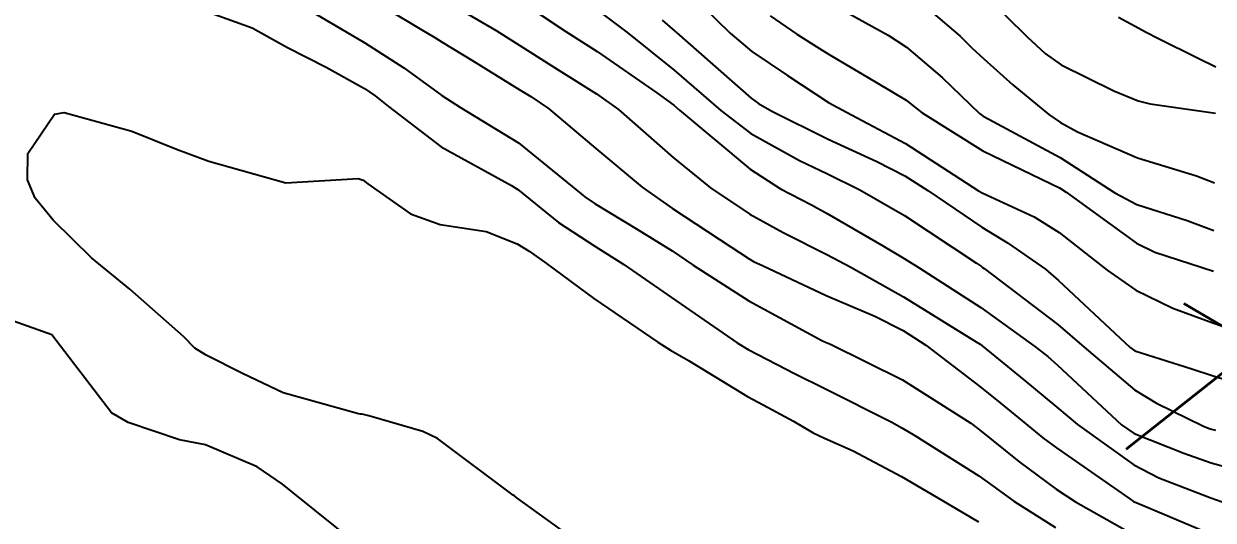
# Model space of a CAD drawing. Header units: metres. Extents: x 298520 to 308411, y 7433745 to 7450750.
# Drawn here: x 302986.83 to 303017.58, y 7440802.47 to 7440815.3 of the extents above; entities that cross this region are included whole.
import ezdxf
from ezdxf.enums import TextEntityAlignment as Align

# ---------------------------------------------------------------- set-up
doc = ezdxf.new("R2010")
doc.units = ezdxf.units.M
doc.header["$LTSCALE"] = 10
for name, color, linetype in [('Cotas', 45, 'Continuous'), ('Curvas de Nivel 1m', 11, 'Continuous'), ('Curvas de Nivel 5m', 15, 'Continuous')]:
    doc.layers.add(name, color=color, linetype=linetype)
doc.styles.add('Style-STANDARD', font='STANDARD.shx')

msp = doc.modelspace()

# ---------------------------------------------------------------- linework, layer by layer
at = {"layer": 'Curvas de Nivel 1m', "flags": 128}
for points, elevation in [([(303003.667, 7440816.457), (303005.087, 7440815.056), (303005.648, 7440814.588), (303006.568, 7440813.962), (303007.635, 7440813.27), (303008.095, 7440813.015), (303009.621, 7440812.206), (303011.507, 7440810.981), (303011.602, 7440810.928), (303012.945, 7440810.309), (303013.593, 7440809.909), (303014.833, 7440808.937), (303015.575, 7440808.416), (303016.53, 7440807.954), (303017.563, 7440807.571), (303019.553, 7440806.88)], 758), ([(303011.664, 7440816.054), (303012.769, 7440814.959), (303013.228, 7440814.536), (303013.646, 7440814.237), (303015.004, 7440813.571), (303015.637, 7440813.309), (303015.943, 7440813.232), (303017.634, 7440812.992)], 754), ([(302993.661, 7440815.979), (302995.022, 7440815.176), (302995.649, 7440814.807), (302996.651, 7440814.162), (302997.636, 7440813.446), (302998.122, 7440813.135), (302999.62, 7440812.226), (303001.005, 7440811.099), (303001.334, 7440810.827), (303001.598, 7440810.648), (303002.67, 7440810.001), (303003.587, 7440809.432), (303004.137, 7440809.064), (303005.569, 7440808.137), (303007.462, 7440807.114), (303007.554, 7440807.07), (303007.68, 7440807.019), (303009.544, 7440806.098), (303011.312, 7440804.982), (303011.531, 7440804.811), (303012.548, 7440803.99), (303013.516, 7440803.273), (303014.017, 7440802.945), (303015.501, 7440802.114)], 764), ([(302996.195, 7440815.699), (302997.118, 7440815.148), (302997.457, 7440814.949), (302997.65, 7440814.825), (302998.413, 7440814.364), (302999.638, 7440813.604), (302999.938, 7440813.418), (303000.393, 7440813.109), (303001.618, 7440812.079), (303002.812, 7440811.078), (303003.597, 7440810.526), (303005.109, 7440809.533), (303005.585, 7440809.225), (303005.697, 7440809.161), (303005.939, 7440809.045), (303007.572, 7440808.282), (303008.827, 7440807.744), (303009.559, 7440807.373), (303010.147, 7440806.994), (303011.542, 7440805.931), (303012.072, 7440805.506), (303012.734, 7440804.962), (303013.175, 7440804.601), (303013.527, 7440804.339), (303015.418, 7440803.027), (303015.513, 7440802.959), (303015.533, 7440802.95), (303015.581, 7440802.929), (303017.501, 7440802.123)], 763), ([(302997.661, 7440815.939), (302999.041, 7440815.126), (302999.649, 7440814.739), (303000.647, 7440814.109), (303001.637, 7440813.494), (303002.204, 7440813.084), (303003.615, 7440811.848), (303004.584, 7440811.06), (303005.596, 7440810.381), (303006.458, 7440809.903), (303007.586, 7440809.339), (303008.212, 7440809.014), (303009.572, 7440808.242), (303011.452, 7440807.083), (303011.553, 7440807.017), (303011.605, 7440806.979), (303012.683, 7440806.102), (303013.537, 7440805.391), (303014.068, 7440804.945), (303015.523, 7440803.902), (303016.168, 7440803.569), (303017.514, 7440803.046), (303017.954, 7440802.896)], 762), ([(303007.661, 7440815.846), (303009.177, 7440815.005), (303009.65, 7440814.697), (303010.57, 7440813.914), (303011.532, 7440812.981), (303011.632, 7440812.909), (303011.772, 7440812.836), (303013.616, 7440811.849), (303015.033, 7440810.936), (303015.6, 7440810.627), (303016.906, 7440810.221), (303017.593, 7440809.957)], 756), ([(303000.123, 7440815.579), (303000.839, 7440815.102), (303001.338, 7440814.783), (303001.648, 7440814.582), (303003.194, 7440813.517), (303003.634, 7440813.194), (303003.781, 7440813.069), (303005.61, 7440811.54), (303006.388, 7440811.038), (303007.195, 7440810.623), (303007.597, 7440810.402), (303009.011, 7440809.583), (303009.585, 7440809.238), (303009.975, 7440808.996), (303011.568, 7440807.965), (303012.967, 7440806.959), (303013.297, 7440806.701), (303013.548, 7440806.477), (303015.203, 7440804.933), (303015.531, 7440804.714), (303016.815, 7440804.2), (303017.523, 7440803.952), (303018.809, 7440803.599)], 761), ([(303003.331, 7440815.398), (303003.653, 7440815.119), (303003.714, 7440815.069), (303005.636, 7440813.382), (303005.826, 7440813.238), (303006.165, 7440813.042), (303007.622, 7440812.315), (303008.882, 7440811.739), (303009.608, 7440811.371), (303010.199, 7440810.994), (303011.594, 7440810.047), (303012.257, 7440809.638), (303013.237, 7440808.955), (303013.579, 7440808.664), (303015.425, 7440806.931), (303015.552, 7440806.849), (303017.025, 7440806.385), (303017.546, 7440806.213), (303018.536, 7440805.897)], 759), ([(303006.125, 7440815.51), (303006.816, 7440815.033), (303007.33, 7440814.705), (303007.648, 7440814.507), (303008.868, 7440813.781), (303009.636, 7440813.326), (303009.821, 7440813.183), (303010.052, 7440812.996), (303011.618, 7440812.017), (303013.391, 7440811.168), (303013.605, 7440811.06), (303013.771, 7440810.948), (303015.59, 7440809.632), (303016.065, 7440809.4), (303017.583, 7440808.909)], 757), ([(303015.125, 7440815.469), (303015.656, 7440815.189), (303015.824, 7440815.096), (303016.16, 7440814.922), (303017.165, 7440814.424), (303017.646, 7440814.186)], 753), ([(303001.492, 7440801.672), (302999.58, 7440803.051), (302999.513, 7440803.098), (302999.483, 7440803.12), (302997.527, 7440804.579), (302997.147, 7440804.764), (302995.747, 7440805.167), (302995.575, 7440805.211), (302995.533, 7440805.211), (302995.487, 7440805.217), (302993.539, 7440805.766), (302992.485, 7440806.259), (302991.548, 7440806.735), (302991.252, 7440806.917), (302990.958, 7440807.219), (302989.571, 7440808.44), (302988.581, 7440809.25), (302987.593, 7440810.225), (302987.129, 7440810.798), (302986.929, 7440811.27), (302986.939, 7440811.944), (302987.629, 7440812.968), (302987.874, 7440813.012), (302989.622, 7440812.524), (302990.782, 7440812.056), (302991.611, 7440811.751), (302993.603, 7440811.19), (302995.474, 7440811.303), (302995.604, 7440811.255), (302995.723, 7440811.168), (302996.828, 7440810.385), (302997.593, 7440810.113), (302998.787, 7440809.932), (302999.588, 7440809.615), (302999.895, 7440809.424), (303000.339, 7440809.109), (303001.57, 7440808.201), (303003.216, 7440807.073), (303003.551, 7440806.87), (303004.011, 7440806.602), (303005.539, 7440805.665), (303005.943, 7440805.45), (303006.727, 7440805.032), (303007.232, 7440804.726), (303007.529, 7440804.588), (303008.272, 7440804.266), (303009.519, 7440803.601), (303010.562, 7440802.99), (303011.505, 7440802.429)], 766)]:
    msp.add_lwpolyline(points, dxfattribs=dict(at, elevation=elevation))
at = {"layer": 'Curvas de Nivel 5m', "flags": 128}
for points, elevation in [([(302991.657, 7440815.584), (302992.732, 7440815.199), (302993.648, 7440814.685), (302994.645, 7440814.178), (302995.637, 7440813.626), (302995.911, 7440813.442), (302996.262, 7440813.161), (302997.618, 7440812.12), (302999.442, 7440811.122), (302999.602, 7440811.016), (303000.652, 7440810.163), (303001.588, 7440809.553), (303002.339, 7440809.082), (303003.57, 7440808.228), (303005.272, 7440807.053), (303005.551, 7440806.882), (303006.771, 7440806.257), (303007.541, 7440805.876), (303009.266, 7440805.003), (303009.531, 7440804.858), (303009.863, 7440804.663), (303011.519, 7440803.617), (303011.891, 7440803.349), (303012.422, 7440802.966), (303013.503, 7440802.287)], 765), ([(303001.659, 7440815.656), (303002.415, 7440815.082), (303003.643, 7440814.099), (303004.851, 7440813.058), (303005.624, 7440812.461), (303006.879, 7440811.766), (303007.609, 7440811.422), (303008.443, 7440811.012), (303009.596, 7440810.347), (303011.454, 7440809.111), (303011.583, 7440809.024), (303011.609, 7440809.005), (303011.651, 7440808.979), (303013.562, 7440807.533), (303014.238, 7440806.943), (303015.542, 7440805.838), (303016.112, 7440805.495), (303017.327, 7440804.903), (303017.474, 7440804.842), (303017.532, 7440804.821), (303017.635, 7440804.796)], 760), ([(303010.288, 7440815.619), (303011.033, 7440814.979), (303011.348, 7440814.673), (303011.647, 7440814.394), (303012.396, 7440813.724), (303013.329, 7440812.955), (303013.63, 7440812.752), (303014.066, 7440812.506), (303015.616, 7440811.833), (303017.146, 7440811.371), (303017.607, 7440811.188)], 755), ([(302995.493, 7440801.815), (302993.784, 7440803.187), (302993.515, 7440803.403), (302992.866, 7440803.85), (302991.525, 7440804.418), (302990.856, 7440804.55), (302989.53, 7440804.993), (302989.101, 7440805.244), (302987.553, 7440807.26), (302985.563, 7440807.967)], 765)]:
    msp.add_lwpolyline(points, dxfattribs=dict(at, elevation=elevation))

# ---------------------------------------------------------------- texts
at = {"layer": 'Cotas', "style": 'Style-STANDARD'}
msp.add_text('760', height=4, rotation=329.5908, dxfattribs=at).set_placement((303019.437, 7440804.214, 760), align=Align.MIDDLE_CENTER)

doc.saveas('drawing.dxf')
